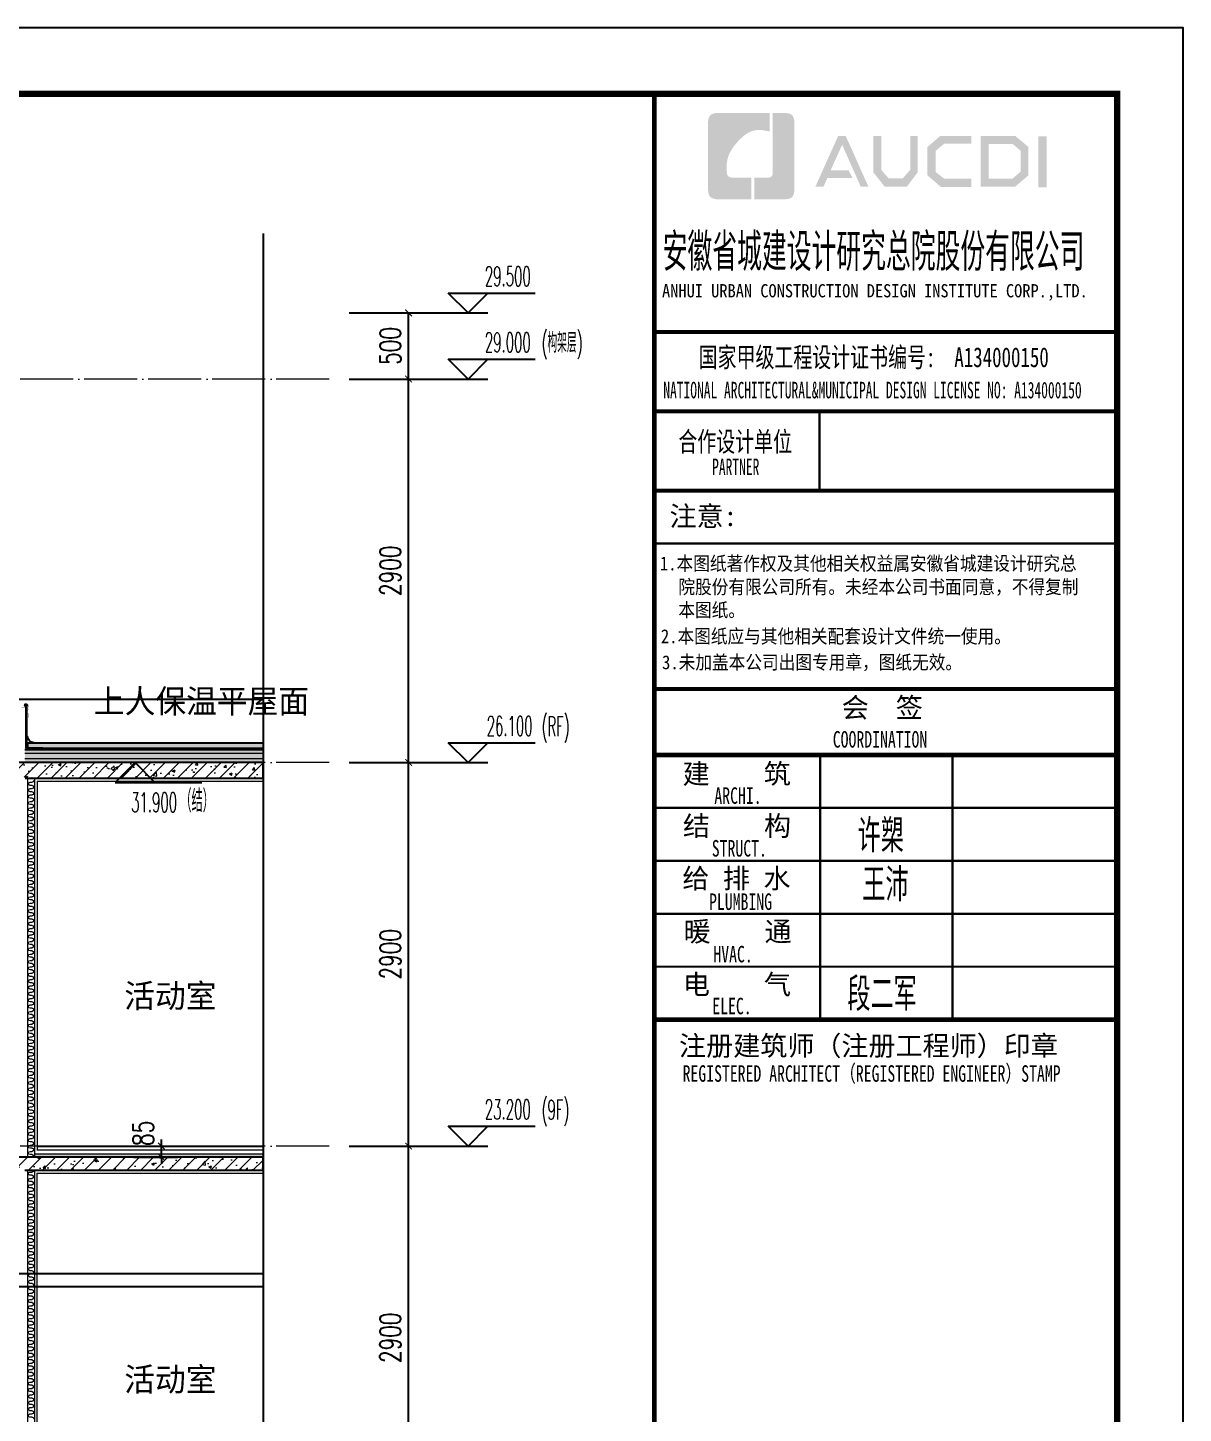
# Model space of a CAD drawing. Extents: x -1058961 to 23600, y -449123 to 2751847.
# Drawn here: x -52964 to -44227, y 36739 to 47216 of the extents above; entities that cross this region are included whole.
import ezdxf
from ezdxf.xclip import XClip

# ---------------------------------------------------------------- set-up
doc = ezdxf.new("R2010")
doc.units = 0
doc.header["$LTSCALE"] = 1000
doc.header["$XCLIPFRAME"] = 2
doc.linetypes.add('DASH', pattern=[0.35, 0.25, -0.1])
doc.linetypes.add('DOTE', pattern=[2.42, 2, -0.2, 0.02, -0.2])
doc.layers.get('0').update_dxf_attribs({"linetype": 'CONTINUOUS'})
doc.layers.get('DEFPOINTS').update_dxf_attribs({"linetype": 'CONTINUOUS'})
for name, color, linetype in [('-TK', 7, 'CONTINUOUS'), ('3-屋面构造层', 157, 'CONTINUOUS'), ('DIM_ELEV', 3, 'CONTINUOUS'), ('DIM_SYMB', 3, 'CONTINUOUS'), ('PUB_DIM', 3, 'CONTINUOUS'), ('PUB_TEXT', 2, 'CONTINUOUS'), ('SURFACE', 6, 'CONTINUOUS'), ('WALL', 5, 'CONTINUOUS'), ('图签文字', 4, 'CONTINUOUS'), ('看线', 251, 'CONTINUOUS'), ('立面-看线', 251, 'CONTINUOUS')]:
    doc.layers.add(name, color=color, linetype=linetype)
for name, color, linetype, lineweight in [('DOTE', 19, 'DOTE', 9), ('PUB_HATCH', 8, 'CONTINUOUS', 9), ('内粉刷', 37, 'CONTINUOUS', 9), ('图框', 9, 'CONTINUOUS', 18), ('填充', 251, 'CONTINUOUS', 5)]:
    doc.layers.add(name, color=color, linetype=linetype, lineweight=lineweight)
doc.styles.add('_TCH_DIM', font='SIMPLEX.shx', dxfattribs={"width": 0.7, "bigfont": 'GBCBIG.shx'})
doc.styles.add('_TCH_DIM_T3', font='SIMPLEX', dxfattribs={"width": 0.705882, "bigfont": 'GBCBIG'})
doc.styles.add('HT', font='simhei.ttf')
doc.styles.add('建筑图签-1', font='simhei.ttf', dxfattribs={"width": 0.7})
doc.styles.add('建筑图签-2', font='TXT.shx', dxfattribs={"width": 0.5, "bigfont": 'HZTXT.shx'})
doc.dimstyles.new('_TCH_ARCH&&50', dxfattribs={"dimtxt": 157.5, "dimasz": 50, "dimexe": 125, "dimexo": 150, "dimgap": 58.75, "dimtad": 1, "dimdec": 0, "dimzin": 0, "dimdsep": 46, "dimtxsty": '_TCH_DIM_T3', "dimblk": 'ARCHTICK', "dimcen": 0.09, "dimclrt": 7, "dimazin": 0, "dimtfac": 1, "dimtdec": 0, "dimtix": 1, "dimtmove": 2, "dimatfit": 3, "dimldrblk": 'ARCHTICK', "dimfxl": 0, "dimtolj": 1, "dimtzin": 0, "dimarcsym": 0})

# ---------------------------------------------------------------- blocks, each defined once
blk = doc.blocks.new('院标1')
h = blk.add_hatch(color=150)
h.dxf.hatch_style = 1
edge = h.paths.add_edge_path()
edge.add_spline(control_points=[(116373, 648379), (116379, 648379), (116382, 648379), (116391, 648379), (116391, 648379), (116391, 648379), (116616, 648379), (116616, 648379), (116616, 648379), (116616, 648379), (116616, 648054), (116616, 648054), (116616, 648054), (116616, 648054), (116108, 648054), (116108, 648054), (116108, 648054), (116028, 648054), (115963, 648111), (115963, 648199), (115963, 648199), (115963, 648199), (115963, 649215), (115963, 649215), (115963, 649215), (115963, 649295), (116018, 649360), (116108, 649360), (116108, 649360), (116108, 649360), (116897, 649360), (116897, 649360), (116897, 649360), (116897, 649360), (116897, 649080), (116897, 649080), (116897, 649080), (116897, 649080), (116566, 649140), (116356, 648859), (116356, 648859), (116245, 648719), (116240, 648545), (116247, 648466), (116247, 648466), (116254, 648386), (116247, 648466), (116247, 648466), (116247, 648466), (116247, 648466), (116258, 648374), (116373, 648379)], knot_values=[0, 0, 0, 0, 0.071429, 0.071429, 0.071429, 0.107143, 0.142857, 0.142857, 0.142857, 0.178571, 0.214286, 0.214286, 0.214286, 0.25, 0.285714, 0.285714, 0.285714, 0.321429, 0.357143, 0.357143, 0.357143, 0.392857, 0.428571, 0.428571, 0.428571, 0.464286, 0.5, 0.5, 0.5, 0.535714, 0.571429, 0.571429, 0.571429, 0.607143, 0.642857, 0.642857, 0.642857, 0.678571, 0.714286, 0.714286, 0.714286, 0.75, 0.785714, 0.785714, 0.785714, 0.821429, 0.857143, 0.857143, 0.857143, 0.928571, 1, 1, 1, 1], degree=3, periodic=0)
h = blk.add_hatch(color=150)
h.dxf.hatch_style = 1
edge = h.paths.add_edge_path()
edge.add_spline(control_points=[(117268, 649215), (117268, 649215), (117268, 648199), (117268, 648199), (117268, 648199), (117268, 648114), (117212, 648054), (117123, 648054), (117123, 648054), (117123, 648054), (116663, 648054), (116663, 648054), (116663, 648054), (116663, 648054), (116663, 648379), (116663, 648379), (116663, 648379), (116663, 648379), (116865, 648379), (116865, 648379), (116865, 648379), (116907, 648379), (116941, 648413), (116941, 648455), (116941, 648455), (116941, 648455), (116941, 649360), (116941, 649360), (116941, 649360), (116941, 649360), (117123, 649360), (117123, 649360), (117123, 649360), (117204, 649360), (117268, 649306), (117268, 649215)], knot_values=[0, 0, 0, 0, 0.1, 0.1, 0.1, 0.15, 0.2, 0.2, 0.2, 0.25, 0.3, 0.3, 0.3, 0.35, 0.4, 0.4, 0.4, 0.45, 0.5, 0.5, 0.5, 0.55, 0.6, 0.6, 0.6, 0.65, 0.7, 0.7, 0.7, 0.75, 0.8, 0.8, 0.8, 0.9, 1, 1, 1, 1], degree=3, periodic=0)
blk = doc.blocks.new('A1')
at = {"layer": '图框'}
h = blk.add_hatch(color=256, dxfattribs=at)
h.paths.add_polyline_path([(81908, 57758), (82034, 57758), (82034, 56988), (81908, 56988)])
h.paths.add_polyline_path([(81156, 57642), (81156, 57116), (81516, 57116), (81640, 57223), (81640, 57541), (81520, 57642)], flags=16)
h.paths.add_polyline_path([(81038, 57760), (81038, 56998), (81560, 56998), (81759, 57168), (81759, 57596), (81563, 57760)])
h.paths.add_polyline_path([(80895, 57764), (80895, 57648), (80488, 57648), (80355, 57537), (80355, 57218), (80488, 57115), (80897, 57115), (80897, 56993), (80433, 56993), (80231, 57168), (80231, 57596), (80429, 57764)])
h.paths.add_polyline_path([(79412, 57762), (79532, 57762), (79532, 57251), (79646, 57120), (79857, 57120), (79971, 57251), (79971, 57762), (80085, 57762), (80085, 57214), (79921, 56997), (79583, 56997), (79412, 57216)])
h.paths.add_polyline_path([(78880, 57760), (78997, 57760), (79339, 56996), (79223, 56996), (78942, 57630), (78767, 57242), (79038, 57242), (79099, 57127), (78718, 57127), (78659, 56994), (78536, 56994)])
blk.add_lwpolyline([(0, 59400), (0, 0), (84100, 0), (84100, 59400)], close=True)
at = {"const_width": 100}
blk.add_lwpolyline([(2500, 58400), (2500, 1000), (83100, 1000), (83100, 58400)], close=True, dxfattribs=at)
at = {"layer": '图框'}
for p, q in [((76100, 54800), (83100, 54800)), ((76100, 54800), (83100, 54800)), ((76100, 53600), (83100, 53600))]:
    blk.add_line(p, q, dxfattribs=at)
for points, const_width in [([(76100, 1000), (76100, 58400)], 70), ([(76100, 54800), (83100, 54800)], 60), ([(76100, 53600), (83100, 53600)], 60), ([(76100, 53600), (83100, 53600)], 60), ([(78600, 53600), (78600, 52400)], 35), ([(76100, 52400), (83100, 52400)], 60), ([(76100, 52400), (83100, 52400)], 60), ([(76100, 51599), (83100, 51599)], 35), ([(76108, 49400), (83108, 49400)], 60), ([(76108, 48400), (83108, 48400)], 70), ([(76108, 48400), (83108, 48400)], 70), ([(78608, 48400), (78608, 44400)], 35), ([(80608, 48400), (80608, 44400)], 35), ([(76108, 47600), (83108, 47600)], 35), ([(76108, 46800), (83108, 46800)], 35), ([(76108, 46000), (83108, 46000)], 35), ([(76108, 45200), (83108, 45200)], 35), ([(76108, 44400), (83108, 44400)], 70)]:
    blk.add_lwpolyline(points, dxfattribs=dict(at, const_width=const_width))
blk.add_blockref('院标1', (-39049, -591249))
for s, height, style, width, p in [('ANHUI URBAN CONSTRUCTION DESIGN INSTITUTE CORP.,LTD.', 200, '建筑图签-1', 0.91, (76218, 55322)), ('NATIONAL ARCHITECTURAL&MUNICIPAL DESIGN LICENSE NO: A134000150', 250, '建筑图签-1', 0.6, (76237, 53795)), ('PARTNER', 250, '建筑图签-1', 0.6, (76975, 52634)), ('1.本图纸著作权及其他相关权益属安徽省城建设计研究总', 210, 'HT', 0.88, (76186, 51193)), ('院股份有限公司所有。未经本公司书面同意，不得复制', 210, 'HT', 0.88, (76465, 50839)), ('本图纸。', 210, 'HT', 0.88, (76465, 50489)), (' 2.本图纸应与其他相关配套设计文件统一使用。 ', 210, 'HT', 0.88, (76075, 50092)), ('3.未加盖本公司出图专用章，图纸无效。', 210, 'HT', 0.88, (76218, 49698)), ('COORDINATION', 250, '建筑图签-1', 0.7, (78800, 48513)), ('ARCHI.', 250, '建筑图签-1', 0.7, (77009, 47662)), ('STRUCT.', 250, '建筑图签-1', 0.7, (76970, 46865)), ('PLUMBING', 250, '建筑图签-1', 0.7, (76929, 46058)), ('HVAC.', 250, '建筑图签-1', 0.7, (76994, 45265)), ('ELEC.', 250, '建筑图签-1', 0.7, (76978, 44480)), ('REGISTERED ARCHITECT（REGISTERED ENGINEER）STAMP', 250, '建筑图签-1', 0.7, (76529, 43459))]:
    blk.add_text(s, height=height, dxfattribs=dict(at, style=style, width=width)).set_placement(p)
at = {"layer": '图签文字', "color": 7, "style": '建筑图签-1'}
for s, height, width, p in [('安徽省城建设计研究总院股份有限公司', 500, 0.55, (76228, 55777)), ('国家甲级工程设计证书编号:  A134000150', 300, 0.7, (76772, 54267)), ('合作设计单位', 300, 0.7, (76465, 52990))]:
    blk.add_text(s, height=height, dxfattribs=dict(at, width=width)).set_placement(p)
for s, p in [('注意:', (76331, 51863)), ('会  签', (78935, 48968)), ('建    筑', (76530, 47967)), ('结    构', (76534, 47179)), ('给 排 水', (76525, 46385)), ('暖    通', (76543, 45582)), ('电    气', (76533, 44782)), ('注册建筑师（注册工程师）印章', (76475, 43854))]:
    blk.add_text(s, height=300, dxfattribs=at).set_placement(p)
at = {"layer": '图签文字', "color": 1, "style": '建筑图签-2', "width": 0.7}
for s, p in [('许槊', (79175, 46928)), ('王沛', (79246, 46187)), ('段二军', (79021, 44532))]:
    blk.add_text(s, height=500, dxfattribs=at).set_placement(p)
blk = doc.blocks.new('$LinePat$保温层')
at = {"color": 0}
for p, q in [((24, -24), (24, -56)), ((72, -56), (72, -24))]:
    blk.add_line(p, q, dxfattribs=at)
for centre, start, end in [((96, -24), 90, 180), ((0, -24), 0, 90), ((48, -56), 180, 0)]:
    blk.add_arc(centre, 24, start, end, dxfattribs=at)
blk = doc.blocks.new('FGHFG4334GDFGDFFGGGGGGDFG4G')
at = {"layer": 'SURFACE', "const_width": 2.25}
for points in [[(47, 0), (0, 0)], [(47, -28), (0, -28)]]:
    blk.add_lwpolyline(points, dxfattribs=at)
at = {"layer": 'SURFACE', "const_width": 1.5}
blk.add_lwpolyline([(47, 17, -1), (47, 5), (47, -7, -1), (47, -19), (47, -37), (53, -48), (53, -73)], format="xyb", dxfattribs=at)
blk = doc.blocks.new('FGDGDGD')
at = {"layer": '3-屋面构造层'}
h = blk.add_hatch(dxfattribs=at)
h.set_pattern_fill('隔热材料01', color=256, scale=7.692308, style=0)
h.set_pattern_definition([(270, (9.5186, 433.228), (3.846153863, -7e-16), [0.385980771, -3.460173092]), (270, (6.637, 433.228), (3.846153863, -7e-16), [0.385980771, -3.460173092]), (90, (8.5996, 430.618), (-3.846153863, 2e-16), [0.385980771, -3.460173092]), (90, (7.556, 430.618), (-3.846153863, 2e-16), [0.385980771, -3.460173092]), (180, (10.002, 430), (-5e-16, -3.846153863), [3.848019248, 0.001865385]), (135, (8.9282, 430.193), (2e-16, 3.846144175), [0.328307694, -5.110980792]), (116.56505, (12.5422, 430.4251), (8.6793e-06, 3.8461487416), [0.215769232, -8.384500037]), (116.56505, (8.696, 430.4251), (8.6793e-06, 3.8461487416), [0.215769232, -8.384500037]), (153.43495, (13.1603, 430), (-8.679e-06, 3.846148742), [0.431538463, -8.168730805]), (153.43495, (9.3142, 430), (-8.679e-06, 3.846148742), [0.431538463, -8.168730805]), (63.43495, (12.4457, 431.0041), (-8.6793e-06, 3.8461487416), [2.054923086, -6.545346183]), (63.43495, (8.5996, 431.0041), (-8.6793e-06, 3.8461487416), [2.054923086, -6.545346183]), (116.56505, (13.3647, 433.228), (8.6793e-06, 3.8461487416), [0.215769232, -8.384500037]), (116.56505, (9.5186, 433.228), (8.6793e-06, 3.8461487416), [0.215769232, -8.384500037]), (135, (9.422, 433.421), (2e-16, 3.846144175), [0.328307694, -5.110980792]), (153.43495, (13.036, 433.6532), (-8.679e-06, 3.846148742), [0.431538463, -8.168730805]), (153.43495, (9.19, 433.6532), (-8.679e-06, 3.846148742), [0.431538463, -8.168730805]), (45, (6.7336, 433.421), (2e-16, 3.846144175), [0.328307694, -5.110980792]), (63.43495, (10.4833, 433.228), (-8.6793e-06, 3.8461487416), [0.215769232, -8.384500037]), (63.43495, (6.6371, 433.228), (-8.6793e-06, 3.8461487416), [0.215769232, -8.384500037]), (26.56505, (10.812, 433.6532), (8.679e-06, 3.846148742), [0.431538463, -8.168730805]), (26.56505, (6.9658, 433.6532), (8.679e-06, 3.846148742), [0.431538463, -8.168730805]), (116.56505, (11.4023, 431.0041), (8.6793e-06, 3.8461487416), [2.054923086, -6.545346183]), (116.56505, (7.5561, 431.0041), (8.6793e-06, 3.8461487416), [2.054923086, -6.545346183]), (45, (7.2275, 430.193), (2e-16, 3.846144175), [0.328307694, -5.110980792]), (63.43495, (11.3058, 430.4251), (-8.6793e-06, 3.8461487416), [0.215769232, -8.384500037]), (63.43495, (7.4596, 430.4251), (-8.6793e-06, 3.8461487416), [0.215769232, -8.384500037]), (26.56505, (10.6877, 430), (8.679e-06, 3.846148742), [0.431538463, -8.168730805]), (26.56505, (6.8415, 430), (8.679e-06, 3.846148742), [0.431538463, -8.168730805])])
edge = h.paths.add_edge_path()
edge.add_arc((682181, 585366), 9.23, 450, 540, ccw=False)
edge.add_line((682181, 585375), (682192, 585375))
edge.add_line((682192, 585375), (682192, 585366))
edge.add_line((682192, 585366), (682172, 585366))
h = blk.add_hatch(dxfattribs=at)
h.set_pattern_fill('混凝土', color=256, scale=5, angle=-1.1458, style=0)
h.set_pattern_definition([(48.854237, (-82751.966, -43707.863), (35.7930991, -3.8540962), [3.75, -41.25]), (353.854237, (-82751.966, -43707.863), (-6.1841378, 37.7408106), [3, -33]), (99.305637, (-82748.983, -43708.185), (29.6089874, 33.886691), [3.1870095, -35.0571056]), (45.038437, (-82751.766, -43697.865), (53.1858973, -9.3413237), [5.625, -61.875]), (95.489837, (-82747.334, -43698.644), (47.6977146, 47.7616795), [4.7805144, -52.58565]), (350.038437, (-82751.766, -43697.865), (47.6976773, 47.7617167), [4.5, -49.5]), (19.854237, (-82746.817, -43700.465), (29.4368469, -20.7237073), [3.75, -41.25]), (324.854237, (-82746.817, -43700.465), (12.8883392, 36.0069862), [3, -33]), (70.305637, (-82744.364, -43702.192), (42.3251977, 15.2832459), [3.1870095, -35.0571056]), (36.3542372, (-82751.966, -43707.863), (0.9406985, 16.62920733), [0, -32.6, 0, -33.5, 0, -33.125]), (6.3542372, (-82751.966, -43707.863), (13.54517982, 19.45362572), [0, -19.1, 0, -31.85, 0, -12.625]), (326.3542372, (-82763.114, -43707.64), (26.66323482, -1.66123381), [0, -12.5, 0, -39, 0, -51.75]), (316.3542372, (-82768.113, -43707.54), (29.2535633, 4.4211788), [0, -16.25, 0, -25.9, 0, -36.75])])
h.paths.add_polyline_path([(674875, 585046), (674875, 585086), (682172, 585086), (682172, 585046)])
h = blk.add_hatch(dxfattribs=at)
h.set_pattern_fill('隔热材料03', color=256, scale=12.5, style=0)
h.set_pattern_definition([(113.578, (-500407.8114, 374696.8656), (-0.0086926214, 6.2699620763), [1.075, -0.5693125, 2.8375, -0.5693125, 1.075, -0.6825]), (66.42, (-500406.1744, 374696.8656), (2.727787851, 6.0425e-05), [1.075, -0.5693125, 2.840375, -0.5693125, 1.075, -0.6825]), (180, (-500406.1744, 374696.8656), (0, 6.25), [1.636625, -1.0910625]), (180, (-500407.538, 374702.4906), (0, 6.25), [1.636625, -1.0910625]), (90, (-500405.7427, 374697.8548), (2.72775, 2e-16), [0.52175, -5.72825]), (90, (-500407.1066, 374700.9798), (2.72775, 2e-16), [0.52175, -5.72825]), (90, (-500408.2427, 374697.8548), (2.72775, 2e-16), [0.52175, -5.72825]), (90, (-500409.6066, 374700.9798), (2.72775, 2e-16), [0.52175, -5.72825])])
edge = h.paths.add_edge_path()
edge.add_line((682178, 585086), (682178, 585050))
edge.add_arc((682172, 585050), 6.25, 270, 360, ccw=False)
edge.add_line((682172, 585044), (682172, 585086))
edge.add_line((682172, 585086), (682178, 585086))
h = blk.add_hatch(dxfattribs=at)
h.set_pattern_fill('焦渣矿渣', color=256, scale=4, angle=-1.1458, style=0)
h.set_pattern_definition([(358.8542372, (-82751.966, -43697.863), (8.27546507, 13.69326162), [1.6, -14.4]), (298.8542372, (-82751.966, -43697.863), (15.99644496, -0.32013217), [1.6, -14.4]), (238.8542372, (-82750.366, -43697.895), (7.72097989, -14.0133938), [1.6, -14.4]), (268.8542372, (-82745.567, -43697.991), (15.83683295, -8.3183365), [2.4, -11.456]), (268.8542372, (-82743.967, -43698.023), (15.83683295, -8.3183365), [2.4, -11.456]), (268.8542372, (-82742.368, -43698.055), (15.83683295, -8.3183365), [2.4, -11.456])])
h.paths.add_polyline_path([(674875, 585006), (674875, 585036), (682192, 585036), (682192, 585006)])
h = blk.add_hatch(dxfattribs=at)
h.set_pattern_fill('加气混凝土', color=256, scale=5, style=0)
h.set_pattern_definition([(0, (-82734.266, -43726.163), (30, 60), [0, -60]), (0, (-82769.366, -43734.263), (30, 60), [0, -60]), (0, (-82749.866, -43734.863), (30, 60), [0, -60]), (0, (-82728.566, -43717.163), (30, 60), [0, -60]), (0, (-82753.466, -43737.863), (30, 60), [0, -60]), (0, (-82722.566, -43679.363), (30, 60), [0, -60]), (0, (-82740.866, -43684.163), (30, 60), [0, -60]), (0, (-82731.266, -43691.663), (30, 60), [0, -60]), (0, (-82780.166, -43692.863), (30, 60), [0, -60]), (0, (-82750.766, -43695.563), (30, 60), [0, -60]), (0, (-82762.166, -43710.863), (30, 60), [0, -60]), (0, (-82761.566, -43733.363), (30, 60), [0, -60]), (0, (-82739.066, -43735.763), (30, 60), [0, -60]), (0, (-82722.566, -43709.363), (30, 60), [0, -60]), (0, (-82778.666, -43718.663), (30, 60), [0, -60]), (0, (-82773.566, -43708.463), (30, 60), [0, -60]), (0, (-82750.166, -43712.663), (30, 60), [0, -60]), (0, (-82758.566, -43721.363), (30, 60), [0, -60]), (0, (-82763.366, -43701.563), (30, 60), [0, -60]), (0, (-82755.866, -43679.063), (30, 60), [0, -60]), (0, (-82776.266, -43731.263), (30, 60), [0, -60]), (0, (-82743.266, -43691.363), (30, 60), [0, -60]), (0, (-82771.166, -43690.463), (30, 60), [0, -60]), (0, (-82775.966, -43682.663), (30, 60), [0, -60]), (130.601294, (-82726.2516, -43698.149), (-149.999998343, 180.000000787), [2.6341554, -1103.7111]), (18.4349488, (-82730.537, -43697.006), (149.99999945, 59.99999956), [2.710524, -376.76279]), (90, (-82730.537, -43699.578), (30, 60), [2.5714284, -117.428565]), (161.565051, (-82727.966, -43700.435), (-150.000000755, 59.99999553), [2.710524, -376.76279]), (53.1301023, (-82727.966, -43700.435), (30.00000006, 59.99999997), [2.857143, -297.14285]), (135, (-82725.68, -43731.006), (-30.00000363, 59.99999594), [2.424366, -167.28126]), (45, (-82729.109, -43731.006), (29.9999998, 59.99999976), [2.424366, -167.28126]), (135, (-82727.394, -43732.72), (-30.00000363, 59.99999594), [2.424366, -167.28126]), (45, (-82727.394, -43732.72), (29.9999998, 59.99999976), [2.424366, -167.28126]), (116.565051, (-82754.537, -43690.72), (-5.2e-06, 119.9999967), [3.1943826, -63.88765]), (180, (-82755.966, -43687.863), (-30, 60), [3.4285716, -56.571425]), (63.434949, (-82760.823, -43690.72), (3e-07, 119.9999994), [3.1943826, -63.88765]), (116.565051, (-82759.394, -43693.58), (-5.2e-06, 119.9999967), [3.1943826, -63.88765]), (0, (-82759.394, -43693.58), (30, 60), [3.4285716, -56.571425]), (63.434949, (-82755.966, -43693.58), (3e-07, 119.9999994), [3.1943826, -63.88765]), (107.102728, (-82731.9658, -43711.0063), (-89.999996559, 300.000000484), [3.8861346, -1628.29025]), (143.972626, (-82733.1087, -43707.292), (-569.999992774, 419.999999525), [3.8861346, -812.202]), (180, (-82736.25, -43705.006), (-30, 60), [3.7142856, -56.28571]), (36.0273733, (-82743.1087, -43707.292), (569.999995788, 419.999995472), [3.8861346, -812.202]), (71.5650511, (-82744.252, -43710.721), (90.00000046, 299.99999948), [3.6140316, -375.85928]), (107.102728, (-82743.1087, -43714.4348), (-89.999996559, 300.000000484), [3.8861346, -1628.29025]), (143.972626, (-82739.966, -43716.7206), (-569.999992774, 419.999999525), [3.8861346, -812.202]), (0, (-82739.966, -43716.72), (30, 60), [3.7142856, -56.28571]), (36.0273733, (-82736.2516, -43716.7206), (569.999995788, 419.999995472), [3.8861346, -812.202]), (71.5650511, (-82733.109, -43714.435), (90.00000046, 299.99999948), [3.6140316, -375.85928]), (150.255118, (-82731.3944, -43683.006), (-90.000000213, 59.999999257), [2.303502, -481.43196]), (90, (-82733.394, -43684.15), (30, 60), [2.2857144, -117.714275]), (29.7448813, (-82733.3944, -43684.149), (90.000000053, 59.99999972), [2.303502, -481.43196]), (116.565051, (-82745.394, -43725.58), (-5.2e-06, 119.9999967), [3.1943826, -63.88765]), (168.690067, (-82746.823, -43722.7206), (-270.0000002, 59.999998494), [2.9137254, -608.96855]), (41.1859251, (-82751.9658, -43724.149), (749.999995456, 659.999994229), [3.0371844, -1272.5802]), (90, (-82751.966, -43727.006), (30, 60), [2.857143, -117.14285]), (138.814074, (-82749.68, -43729.0063), (-749.999986669, 660.000004204), [3.0371844, -1272.5802]), (16.6992442, (-82749.68, -43729.0063), (989.999992552, 299.999996858), [2.982945, -1249.85375]), (60.9453959, (-82746.823, -43728.149), (29.99999992, 59.999999469), [2.9416086, -1232.53395]), (109.983106, (-82770.5373, -43700.4348), (-150.000000565, 419.9999988885), [3.3442002, -1401.21975]), (155.556045, (-82771.68, -43697.292), (-390.0000014866, 179.99999626), [3.4522986, -1446.51315]), (24.4439547, (-82777.9658, -43697.292), (390.0000001945, 179.999999134), [3.4522986, -1446.51315]), (70.0168934, (-82779.1087, -43700.4348), (150.000000452, 419.999998958), [3.3442002, -1401.21975]), (109.983106, (-82777.9658, -43703.5777), (-150.000000565, 419.9999988885), [3.3442002, -1401.21975]), (160.016893, (-82774.823, -43704.7206), (-150.000000088, 59.999997267), [3.3442002, -698.93775]), (19.9831065, (-82774.823, -43704.7206), (149.999999176, 59.999999905), [3.3442002, -698.93775]), (70.0168934, (-82771.68, -43703.5777), (150.000000452, 419.999998958), [3.3442002, -1401.21975]), (122.005383, (-82748.2516, -43705.8634), (-30.000004026, 59.999996937), [2.6954232, -563.3434]), (18.4349488, (-82752.252, -43704.435), (149.99999945, 59.99999956), [2.710524, -376.76279]), (90, (-82752.252, -43707.006), (30, 60), [2.5714284, -117.428565]), (161.565051, (-82749.68, -43707.863), (-150.000000755, 59.99999553), [2.710524, -376.76279]), (54.4623222, (-82749.68, -43707.8634), (209.999999696, 299.99999955), [2.457807, -1029.82115]), (116.565051, (-82765.68, -43720.435), (-5.2e-06, 119.9999967), [3.1943826, -63.88765]), (180, (-82767.11, -43717.58), (-30, 60), [3.142857, -56.85714]), (59.0362434, (-82771.966, -43720.435), (30.000000098, 59.99999971), [3.3319728, -696.3822]), (120.963756, (-82770.2516, -43723.292), (-30.0000041, 59.999997245), [3.3319728, -696.3822]), (0, (-82770.25, -43723.29), (30, 60), [3.142857, -56.85714]), (63.434949, (-82767.11, -43723.29), (3e-07, 119.9999994), [3.1943826, -63.88765])])
h.paths.add_polyline_path([(682192, 584936), (674875, 584936), (674875, 584966), (682192, 584966)])
at = {"layer": '立面-看线'}
h = blk.add_hatch(dxfattribs=at)
h.set_pattern_fill('HONEY', color=256, scale=7)
h.set_pattern_definition([(0, (-799653.24, -415240.13), (16.66875, 9.623705), [11.1125, -22.225]), (120, (-799653.24, -415240.13), (-16.66874801, 9.62370845), [11.1125, -22.225]), (60, (-799653.24, -415240.13), (1.99e-06, 19.24741345), [-22.225, 11.1125])])
h.paths.add_polyline_path([(682192, 584966), (674875, 584966), (674875, 585006), (682192, 585006)])
at = {"layer": '3-屋面构造层'}
for p, q in [((682178, 585086), (674875, 585086)), ((682172, 585086), (682172, 585044)), ((682172, 585046), (674875, 585046)), ((682192, 585036), (674875, 585036))]:
    blk.add_line(p, q, dxfattribs=at)
at = {"layer": '3-屋面构造层', "color": 251, "linetype": 'DASH', "ltscale": 0.05, "const_width": 2.5}
for points in [[(682057, 585043), (682172, 585043, 0.414214), (682179, 585050), (682179, 585366)], [(682057, 585039), (682172, 585039, 0.414214), (682183, 585050), (682183, 585366)]]:
    blk.add_lwpolyline(points, format="xyb", dxfattribs=at)
at = {"layer": '3-屋面构造层', "color": 251}
for points in [[(682057, 585041), (682172, 585041, 0.414214), (682180, 585050), (682180, 585366)], [(682057, 585044), (682172, 585044, 0.414214), (682178, 585050), (682178, 585366)], [(682057, 585040), (682172, 585040, 0.414214), (682182, 585050), (682182, 585366), (682184, 585366), (682184, 585050, -0.414214), (682172, 585038), (682057, 585038)]]:
    blk.add_lwpolyline(points, format="xyb", dxfattribs=at)
at = {"layer": '3-屋面构造层', "ltscale": 0.8}
blk.add_lwpolyline([(682172, 585366, -0.414214), (682181, 585375), (682192, 585375), (682192, 585366), (682172, 585366)], format="xyb", dxfattribs=at)
at = {"layer": '3-屋面构造层', "color": 251, "linetype": 'DASH', "ltscale": 0.05, "const_width": 2.5}
for points in [[(682043, 585039), (674875, 585039)], [(682057, 585043), (682043, 585039)]]:
    blk.add_lwpolyline(points, dxfattribs=at)
at = {"layer": '3-屋面构造层', "color": 251}
for points in [[(682043, 585040), (674875, 585040)], [(674875, 585038), (682043, 585038)], [(682056, 585044), (682042, 585040)], [(682043, 585038), (682057, 585042)]]:
    blk.add_lwpolyline(points, dxfattribs=at)
at = {"layer": '3-屋面构造层'}
blk.add_arc((682122, 585136), 50, 270, 360, dxfattribs=at)
at = {"layer": 'PUB_HATCH', "color": 215}
for p, q in [((682192, 585006), (674875, 585006)), ((682192, 584966), (674875, 584966))]:
    blk.add_line(p, q, dxfattribs=at)
at = {"layer": '3-屋面构造层', "color": 1, "xscale": -1}
blk.add_blockref('FGHFG4334GDFGDFFGGGGGGDFG4G', (682218, 585349), dxfattribs=at)
blk = doc.blocks.new('BFGBFBCBVFB')
at = {"layer": 'PUB_HATCH'}
h = blk.add_hatch(dxfattribs=at)
h.set_pattern_fill('钢筋混凝土', color=256, scale=30, style=0)
h.set_pattern_definition([(45, (0, 0), (-53.0330086, 53.0330086), []), (50, (0, 0), (215.178055, -18.82564), [22.5, -247.5]), (355, (0, 0), (-41.6254, 225.65764), [18, -198]), (100.4514, (17.93, -1.57), (173.552815, 206.831863), [19.122057, -210.342634]), (46.1842, (0, 60), (320.172315, -49.655704), [33.75, -371.25]), (96.6356, (26.68, 55.86), (280.39881, 292.23536), [28.68309, -315.5139]), (351.1842, (0, 60), (280.39858, 292.23558), [27, -297]), (21, (30, 45), (179.072116, -120.785667), [22.5, -247.5]), (326, (30, 45), (72.9946, 217.545014), [18, -198]), (71.4514, (44.92, 34.93), (252.06679, 96.75915), [19.122057, -210.342634]), (37.5, (0, 0), (3.6479566, 99.868156), [0, -195.6, 0, -201, 0, -198.75]), (7.5, (0, 0), (78.920861, 118.323514), [0, -114.6, 0, -191.1, 0, -75.75]), (327.5, (-66.9, 0), (160.146731, -6.7664615), [0, -75, 0, -234, 0, -310.5]), (317.5, (-96.9, 0), (174.95585, 30.031495), [0, -97.5, 0, -155.4, 0, -220.5])])
h.paths.add_polyline_path([(898272, 25995), (896272, 25995), (896472, 25895), (898272, 25895)])
at = {"layer": '立面-看线'}
h = blk.add_hatch(dxfattribs=at)
h.set_pattern_fill('HONEY', color=256, scale=7)
h.set_pattern_definition([(0, (93631.251, -359366.987), (16.66875, 9.623705), [11.1125, -22.225]), (120, (93631.251, -359366.987), (-16.66874801, 9.62370845), [11.1125, -22.225]), (60, (93631.251, -359366.987), (1.99e-06, 19.24741345), [-22.225, 11.1125])])
h.paths.add_polyline_path([(896543, 26020), (896543, 25995), (898272, 25995), (898272, 26020)])
at = {"layer": 'PUB_HATCH', "color": 215}
blk.add_line((896543, 26020), (898272, 26020), dxfattribs=at)
at = {"layer": 'WALL'}
for p, q in [((898272, 25995), (896272, 25995)), ((898272, 25895), (898272, 25995)), ((898272, 25895), (896472, 25895))]:
    blk.add_line(p, q, dxfattribs=at)
at = {"layer": '内粉刷'}
for p, q in [((896493, 23095), (896493, 25895)), ((896543, 25895), (896543, 23095)), ((896563, 25875), (898272, 25875))]:
    blk.add_line(p, q, dxfattribs=at)
for points in [[(898272, 26050), (896563, 26050)], [(896563, 25875), (896563, 23150)]]:
    blk.add_lwpolyline(points, dxfattribs=at)
at = {"layer": '看线', "color": 32}
blk.add_line((896563, 26080), (898272, 26080), dxfattribs=at)
at = {"layer": '填充', "color": 252, "xscale": -0.5013020832264923, "yscale": 0.499999999874268, "zscale": 0.4999999998742679, "rotation": 269.9999999995265}
for p in [(896538, 25847), (896538, 25799), (896538, 25751), (896538, 25702), (896538, 25654), (896538, 25606), (896538, 25558), (896538, 25510), (896538, 25462), (896538, 25414), (896538, 25366), (896538, 25317), (896538, 25269), (896538, 25221), (896538, 25173), (896538, 25125), (896538, 25077), (896538, 25029), (896538, 24981), (896538, 24932), (896538, 24884), (896538, 24836), (896538, 24788), (896538, 24740), (896538, 24692), (896538, 24644), (896538, 24596), (896538, 24547), (896538, 24499), (896538, 24451), (896538, 24403), (896538, 24355), (896538, 24307), (896538, 24259), (896538, 24211), (896538, 24162), (896538, 24114), (896538, 24066), (896538, 24018)]:
    blk.add_blockref('$LinePat$保温层', p, dxfattribs=at)
blk = doc.blocks.new('_ArchTick')
at = {"color": 0, "linetype": 'ByBlock', "const_width": 0.15}
blk.add_lwpolyline([(-0.5, -0.5), (0.5, 0.5)], dxfattribs=at)
blk = doc.blocks.new('*D2643')
at = {"layer": 'DEFPOINTS', "color": 0}
for p in [(-52312, 38760), (-52312, 38675), (-51953, 38760)]:
    blk.add_point(p, dxfattribs=at)
at = {"layer": 'PUB_DIM', "color": 0, "lineweight": -2}
for p, q in [((-51953, 38760), (-51953, 38810)), ((-52162, 38760), (-51828, 38760)), ((-52162, 38675), (-51828, 38675)), ((-51953, 38675), (-51953, 38760)), ((-51953, 38675), (-51953, 38625))]:
    blk.add_line(p, q, dxfattribs=at)
at = {"layer": 'PUB_DIM', "color": 0, "lineweight": -2, "xscale": 50, "yscale": 50, "zscale": 50}
for p, rotation in [((-51953, 38760), 270), ((-51953, 38675), 90)]:
    blk.add_blockref('_ArchTick', p, dxfattribs=dict(at, rotation=rotation))
at = {"layer": 'PUB_DIM', "color": 7, "insert": (-52091, 38856), "char_height": 157.5, "attachment_point": 5, "rotation": 90, "style": '_TCH_DIM_T3'}
blk.add_mtext('\\A1;85', dxfattribs=at)
blk = doc.blocks.new('*D2672')
at = {"layer": 'DEFPOINTS', "color": 0}
for p in [(-50684, 38760), (-50084, 38760), (-50684, 35860)]:
    blk.add_point(p, dxfattribs=at)
at = {"layer": 'PUB_DIM', "color": 0, "lineweight": -2}
for p, q in [((-50534, 38760), (-49959, 38760)), ((-50084, 35860), (-50084, 38760)), ((-50534, 35860), (-49959, 35860))]:
    blk.add_line(p, q, dxfattribs=at)
at = {"layer": 'PUB_DIM', "color": 0, "lineweight": -2, "xscale": 50, "yscale": 50, "zscale": 50}
for p, rotation in [((-50084, 38760), 90), ((-50084, 35860), 270)]:
    blk.add_blockref('_ArchTick', p, dxfattribs=dict(at, rotation=rotation))
at = {"layer": 'PUB_DIM', "color": 7, "insert": (-50222, 37310), "char_height": 157.5, "attachment_point": 5, "rotation": 90, "style": '_TCH_DIM_T3'}
blk.add_mtext('\\A1;2900', dxfattribs=at)
blk = doc.blocks.new('*D2673')
at = {"layer": 'DEFPOINTS', "color": 0}
for p in [(-50684, 41660), (-50084, 41660), (-50684, 38760)]:
    blk.add_point(p, dxfattribs=at)
at = {"layer": 'PUB_DIM', "color": 0, "lineweight": -2}
for p, q in [((-50534, 41660), (-49959, 41660)), ((-50084, 38760), (-50084, 41660)), ((-50534, 38760), (-49959, 38760))]:
    blk.add_line(p, q, dxfattribs=at)
at = {"layer": 'PUB_DIM', "color": 0, "lineweight": -2, "xscale": 50, "yscale": 50, "zscale": 50}
for p, rotation in [((-50084, 41660), 90), ((-50084, 38760), 270)]:
    blk.add_blockref('_ArchTick', p, dxfattribs=dict(at, rotation=rotation))
at = {"layer": 'PUB_DIM', "color": 7, "insert": (-50222, 40210), "char_height": 157.5, "attachment_point": 5, "rotation": 90, "style": '_TCH_DIM_T3'}
blk.add_mtext('\\A1;2900', dxfattribs=at)
blk = doc.blocks.new('*D2674')
at = {"layer": 'DEFPOINTS', "color": 0}
for p in [(-50684, 44560), (-50084, 44560), (-50684, 41660)]:
    blk.add_point(p, dxfattribs=at)
at = {"layer": 'PUB_DIM', "color": 0, "lineweight": -2}
for p, q in [((-50534, 44560), (-49959, 44560)), ((-50084, 41660), (-50084, 44560)), ((-50534, 41660), (-49959, 41660))]:
    blk.add_line(p, q, dxfattribs=at)
at = {"layer": 'PUB_DIM', "color": 0, "lineweight": -2, "xscale": 50, "yscale": 50, "zscale": 50}
for p, rotation in [((-50084, 44560), 90), ((-50084, 41660), 270)]:
    blk.add_blockref('_ArchTick', p, dxfattribs=dict(at, rotation=rotation))
at = {"layer": 'PUB_DIM', "color": 7, "insert": (-50222, 43110), "char_height": 157.5, "attachment_point": 5, "rotation": 90, "style": '_TCH_DIM_T3'}
blk.add_mtext('\\A1;2900', dxfattribs=at)
blk = doc.blocks.new('*D2675')
at = {"layer": 'DEFPOINTS', "color": 0}
for p in [(-50684, 45060), (-50084, 45060), (-50684, 44560)]:
    blk.add_point(p, dxfattribs=at)
at = {"layer": 'PUB_DIM', "color": 0, "lineweight": -2}
for p, q in [((-50534, 45060), (-49959, 45060)), ((-50084, 44560), (-50084, 45060)), ((-50534, 44560), (-49959, 44560))]:
    blk.add_line(p, q, dxfattribs=at)
at = {"layer": 'PUB_DIM', "color": 0, "lineweight": -2, "xscale": 50, "yscale": 50, "zscale": 50}
for p, rotation in [((-50084, 45060), 90), ((-50084, 44560), 270)]:
    blk.add_blockref('_ArchTick', p, dxfattribs=dict(at, rotation=rotation))
at = {"layer": 'PUB_DIM', "color": 7, "insert": (-50222, 44810), "char_height": 157.5, "attachment_point": 5, "rotation": 90, "style": '_TCH_DIM_T3'}
blk.add_mtext('\\A1;500', dxfattribs=at)

msp = doc.modelspace()

# ---------------------------------------------------------------- hatches: boundary and pattern name
at = {"layer": 'PUB_HATCH'}
h = msp.add_hatch(dxfattribs=at)
h.set_pattern_fill('钢筋混凝土', color=256, scale=30, style=0)
h.set_pattern_definition([(45, (-1018747.41, 119588.15), (-53.0330086, 53.0330086), []), (50, (-1018747.41, 119588.15), (215.178055, -18.82564), [22.5, -247.5]), (355, (-1018747.41, 119588.15), (-41.6254, 225.65764), [18, -198]), (100.4514, (-1018729.48, 119586.58), (173.552815, 206.831863), [19.122057, -210.342634]), (46.1842, (-1018747.4, 119648.15), (320.172315, -49.655704), [33.75, -371.25]), (96.6356, (-1018720.73, 119644), (280.39881, 292.23536), [28.68309, -315.5139]), (351.1842, (-1018747.4, 119648.15), (280.39858, 292.23558), [27, -297]), (21, (-1018717.41, 119633.15), (179.072116, -120.785667), [22.5, -247.5]), (326, (-1018717.41, 119633.15), (72.9946, 217.545014), [18, -198]), (71.4514, (-1018702.49, 119623.08), (252.06679, 96.75915), [19.122057, -210.342634]), (37.5, (-1018747.41, 119588.15), (3.6479566, 99.868156), [0, -195.6, 0, -201, 0, -198.75]), (7.5, (-1018747.41, 119588.15), (78.920861, 118.323514), [0, -114.6, 0, -191.1, 0, -75.75]), (327.5, (-1018814.31, 119588.15), (160.146731, -6.7664615), [0, -75, 0, -234, 0, -310.5]), (317.5, (-1018844.31, 119588.15), (174.95585, 30.031495), [0, -97.5, 0, -155.4, 0, -220.5])])
h.paths.add_polyline_path([(-51184.01, 41659.73), (-52984.1, 41659.73), (-53050.76, 41619.73), (-52984.1, 41539.73), (-51184.01, 41539.73)])

# ---------------------------------------------------------------- linework, layer by layer
at = {"layer": 'DIM_ELEV'}
for p, q in [((-49634.04, 45059.74), (-49784.04, 45209.74)), ((-49784.04, 45209.74), (-49128.04, 45209.74)), ((-49634.04, 45059.74), (-49484.04, 45209.74)), ((-50484.04, 45059.74), (-49484.04, 45059.74)), ((-49634.04, 44559.73), (-49784.04, 44709.73)), ((-49634.04, 44559.73), (-49484.04, 44709.73)), ((-50484.04, 44559.73), (-49484.04, 44559.73)), ((-49634.04, 41659.73), (-49784.04, 41809.73)), ((-49784.04, 41809.73), (-49128.04, 41809.73)), ((-49634.04, 41659.73), (-49484.04, 41809.73)), ((-50484.04, 41659.73), (-49484.04, 41659.73)), ((-49634.04, 38759.73), (-49784.04, 38909.73)), ((-49784.04, 38909.73), (-49128.04, 38909.73)), ((-49634.04, 38759.73), (-49484.04, 38909.73)), ((-50484.04, 38759.73), (-49484.04, 38759.73))]:
    msp.add_line(p, q, dxfattribs=at)
at = {"layer": 'DIM_ELEV', "color": 3}
for p, q in [((-52152.22, 41659.73), (-52302.22, 41509.73)), ((-52152.22, 41659.73), (-52002.22, 41509.73)), ((-52302.22, 41509.73), (-51646.22, 41509.73))]:
    msp.add_line(p, q, dxfattribs=at)
at = {"layer": 'DIM_SYMB'}
msp.add_lwpolyline([(-51184.04, 45659.73), (-51184.04, 33656.6), (-51079.04, 33618.38), (-51289.04, 33581.35), (-51184.04, 33544.1), (-51184.04, 21540.96)], dxfattribs=at)
at = {"layer": 'DIM_SYMB', "color": 5}
for points in [[(-60984.12, 37796.75), (-56112.2, 37796.75), (-56093.1, 37849.25), (-56074.58, 37744.25), (-56055.95, 37796.75), (-51184.04, 37796.75)], [(-60984.12, 37696.75), (-56112.2, 37696.75), (-56093.1, 37749.25), (-56074.58, 37644.25), (-56055.95, 37696.75), (-51184.04, 37696.75)]]:
    msp.add_lwpolyline(points, dxfattribs=at)
at = {"layer": 'DOTE', "color": 1, "linetype": 'DOTE', "ltscale": 0.2}
for p, q in [((-50684.04, 44559.73), (-66161.1, 44559.73)), ((-50684.04, 41659.73), (-66161.1, 41659.73)), ((-50684.04, 38759.73), (-66161.1, 38759.73))]:
    msp.add_line(p, q, dxfattribs=at)
at = {"layer": 'PUB_TEXT'}
msp.add_line((-49784.04, 44709.73), (-49128.04, 44709.73), dxfattribs=at)
at = {"layer": 'WALL'}
for p, q in [((-51184.01, 41659.73), (-52984.1, 41659.73)), ((-51184.01, 41539.73), (-51184.01, 41659.73)), ((-51184.01, 41539.73), (-52984.1, 41539.73))]:
    msp.add_line(p, q, dxfattribs=at)
at = {"layer": '内粉刷'}
for p, q in [((-52963.11, 38674.79), (-52963.11, 41539.73)), ((-52913.11, 41539.73), (-52913.11, 38674.79)), ((-52893.11, 41519.73), (-51184.01, 41519.73))]:
    msp.add_line(p, q, dxfattribs=at)
msp.add_lwpolyline([(-52893.11, 41519.73), (-52893.11, 38729.75)], dxfattribs=at)

# ---------------------------------------------------------------- block references
at = {"layer": '-TK', "xscale": 0.5, "yscale": 0.5, "zscale": 0.5}
msp.add_blockref('A1', (-86276.7, 17516.33), dxfattribs=at)
ref = msp.add_blockref('FGDGDGD', (629207.47, -543276.45), dxfattribs=dict(xscale=-1))
XClip(ref).set_block_clipping_path([(680391.5051812348, 584936.1769558351), (682291.5665918037, 585415.8410118448)])
msp.add_blockref('BFGBFBCBVFB', (-949456.49, 12679.94))
at = {"layer": '填充', "color": 252, "xscale": -0.5013020832264923, "yscale": 0.499999999874268, "zscale": 0.4999999998742679, "rotation": 269.9999999995265}
for p in [(-52918.11, 41474.75), (-52918.11, 41426.63), (-52918.11, 41378.5), (-52918.11, 41330.38), (-52918.11, 41282.25), (-52918.11, 41234.13), (-52918.11, 41186), (-52918.11, 41137.88), (-52918.11, 41089.75), (-52918.11, 41041.63), (-52918.11, 40993.5), (-52918.11, 40945.38), (-52918.11, 40897.25), (-52918.11, 40849.13), (-52918.11, 40801), (-52918.11, 40752.88), (-52918.11, 40704.75), (-52918.11, 40656.63), (-52918.11, 40608.5), (-52918.11, 40560.38), (-52918.11, 40512.25), (-52918.11, 40464.13), (-52918.11, 40416), (-52918.11, 40367.88), (-52918.11, 40319.75), (-52918.11, 40271.63), (-52918.11, 40223.5), (-52918.11, 40175.38), (-52918.11, 40127.25), (-52918.11, 40079.13), (-52918.11, 40031), (-52918.11, 39982.88), (-52918.11, 39934.75), (-52918.11, 39886.63), (-52918.11, 39838.5), (-52918.11, 39790.38), (-52918.11, 39742.25), (-52918.11, 39694.13), (-52918.11, 39646), (-52918.11, 39597.88), (-52918.11, 39549.75), (-52918.11, 39501.63), (-52918.11, 39453.5), (-52918.11, 39405.38), (-52918.11, 39357.25), (-52918.11, 39309.13), (-52918.11, 39261), (-52918.11, 39212.88), (-52918.11, 39164.75), (-52918.11, 39116.63), (-52918.11, 39068.5), (-52918.11, 39020.38), (-52918.11, 38972.25), (-52918.11, 38924.13), (-52918.11, 38876), (-52918.11, 38827.88), (-52918.11, 38779.75), (-52918.11, 38731.63), (-52918.11, 38683.5)]:
    msp.add_blockref('$LinePat$保温层', p, dxfattribs=at)

# ---------------------------------------------------------------- texts
at = {"layer": 'DIM_ELEV', "color": 7, "style": '_TCH_DIM'}
for s, height, width, p in [('31.900', 148.75, 0.494118, (-52181.33, 41284.68)), ('（结）', 168.794, 0.7, (-51810.33, 41284.68))]:
    msp.add_text(s, height=height, dxfattribs=dict(at, width=width)).set_placement(p)
at = {"layer": 'PUB_TEXT', "style": '_TCH_DIM', "width": 0.494118}
for s, p in [('29.500', (-49507.04, 45262.24)), ('29.000', (-49507.04, 44762.23)), ('(构架层)', (-49078.04, 44759.78)), ('(RF)', (-49078.04, 41859.78)), ('26.100', (-49493.04, 41862.23)), ('23.200', (-49507.04, 38962.23)), ('(9F)', (-49078.04, 38959.78))]:
    msp.add_text(s, height=148.75, dxfattribs=at).set_placement(p)
at = {"layer": 'PUB_TEXT'}
for s, p in [('上人保温平屋面', (-52463, 42034.44)), ('活动室', (-52233.24, 39806.32)), ('活动室', (-52233.24, 36906.32))]:
    msp.add_text(s, height=178.723, dxfattribs=at).set_placement(p)

# ---------------------------------------------------------------- dimensions: what is measured, and where the dimension line sits
at = {"layer": 'PUB_DIM'}
for p1, p2, picture, middle in [((-50684.04, 44559.73), (-50684.04, 45059.74), '*D2675', (-50221.54, 44809.74)), ((-50684.04, 41659.73), (-50684.04, 44559.73), '*D2674', (-50221.54, 43109.73)), ((-50684.04, 38759.73), (-50684.04, 41659.73), '*D2673', (-50221.54, 40209.73)), ((-50684.04, 35859.73), (-50684.04, 38759.73), '*D2672', (-50221.54, 37309.73))]:
    dim = msp.add_aligned_dim(p1=p1, p2=p2, distance=-600, dimstyle='_TCH_ARCH&&50', dxfattribs=at)
    dim.commit()
    dim.dimension.update_dxf_attribs({"geometry": picture, "text_midpoint": middle})
dim = msp.add_linear_dim(base=(-51953.31, 38759.73), p1=(-52311.72, 38674.75), p2=(-52311.72, 38759.73), angle=90, dimstyle='_TCH_ARCH&&50', dxfattribs=at)
dim.commit()
dim.dimension.update_dxf_attribs({"geometry": '*D2643', "text_midpoint": (-52090.81, 38856.44), "dimtype": 161})

doc.saveas('drawing.dxf')
